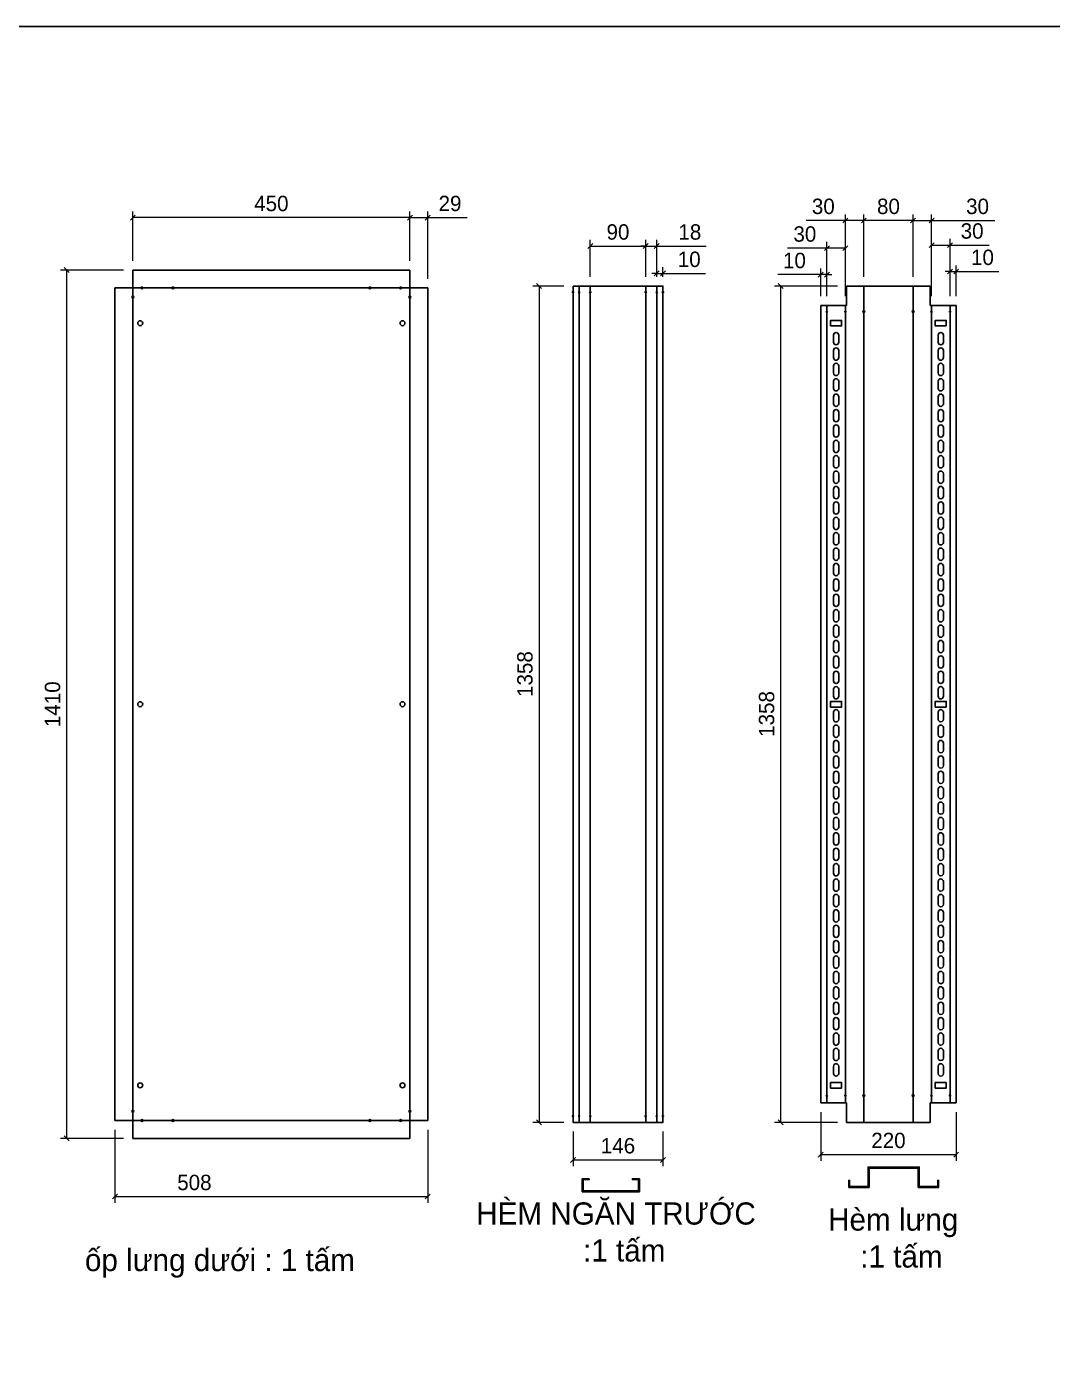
# Model space of a CAD drawing. Header units: millimetres. Extents: x 0 to 6126, y 0 to 4331.
# Drawn here: x 2069 to 3735, y 2166 to 4331 of the extents above; entities that cross this region are included whole.
import ezdxf
from ezdxf.enums import TextEntityAlignment as Align

# ---------------------------------------------------------------- set-up
doc = ezdxf.new("R2010")
doc.units = ezdxf.units.MM
doc.layers.add('CNC', color=7, linetype='Continuous')
doc.layers.add('DIM', color=253, linetype='Continuous')
doc.styles.add('Tahoma (Input Text)', font='tahoma.ttf')
doc.dimstyles.new('Dim-25', dxfattribs={"dimtxt": 25, "dimasz": 8, "dimexe": 10, "dimexo": 15, "dimgap": 10, "dimtad": 1, "dimdec": 0, "dimtxsty": 'Standard', "dimblk": 'OBLIQUE', "dimcen": 10, "dimclrd": 5, "dimclre": 5, "dimclrt": 3, "dimazin": 3, "dimtfac": 1, "dimtdec": 0, "dimtmove": 0, "dimatfit": 3, "dimldrblk": 'OBLIQUE', "dimlwd": 9, "dimlwe": 9})

# ---------------------------------------------------------------- blocks, each defined once
blk = doc.blocks.new('khungtenAsean2')
at = {"color": 7}
blk.add_lwpolyline([(0, 0), (2970, 0), (2970, -2100), (0, -2100)], close=True, dxfattribs=at)
at = {"color": 1, "style": 'Tahoma (Input Text)', "flags": 8}
for tag, p in [('#03', (506.6, -2019.3)), ('#01', (137.1, -2021.3)), ('#05', (1106.6, -2021.3)), ('#07', (1834.7, -2021.3)), ('#09', (2146.7, -2021.3)), ('#02', (98.5, -2081.3)), ('#04', (486.1, -2081.3)), ('#06', (1065.3, -2081.3)), ('#08', (1817.4, -2081.3)), ('#10', (2146.7, -2081.3))]:
    blk.add_attdef(tag, p, '', height=25, dxfattribs=at)
blk.add_attdef('#11', text='', height=25, dxfattribs=at).set_placement((2915, -2067.3), align=Align.CENTER)
blk = doc.blocks.new('f3daunguoc')
at = {"layer": 'CNC', "color": 2, "lineweight": -3}
blk.add_circle((0, 0), 1.5, dxfattribs=at)
blk = doc.blocks.new('*D39')
at = {"color": 0, "linetype": 'ByBlock', "lineweight": -2}
for p, q in [((2695.1, 4025.2), (2687.1, 4017.2)), ((2716.1, 4017.2), (2724.1, 4025.2))]:
    blk.add_line(p, q, dxfattribs=at)
at = {"layer": 'Defpoints', "color": 0, "ltscale": 3, "transparency": 16777216}
for p in [(2720.1, 4021.2), (2691.1, 3936), (2720.1, 3907)]:
    blk.add_point(p, dxfattribs=at)
at = {"layer": 'DIM', "color": 5, "lineweight": 9, "ltscale": 3, "transparency": 16777216}
for p, q in [((2691.1, 3951), (2691.1, 4031.2)), ((2720.1, 3922), (2720.1, 4031.2)), ((2691.1, 4021.2), (2720.1, 4021.2)), ((2720.1, 4021.2), (2784.4, 4021.2))]:
    blk.add_line(p, q, dxfattribs=at)
at = {"layer": 'DIM', "color": 3, "ltscale": 3, "transparency": 16777216, "insert": (2756.3, 4044), "char_height": 25, "attachment_point": 5}
blk.add_mtext('29', dxfattribs=at)
blk = doc.blocks.new('_Oblique')
at = {"color": 0, "linetype": 'ByBlock', "lineweight": -2}
blk.add_line((-0.5, -0.5), (0.5, 0.5), dxfattribs=at)
blk = doc.blocks.new('*D40')
at = {"color": 0, "linetype": 'ByBlock', "lineweight": -2}
for p, q in [((2245.1, 4025.2), (2237.1, 4017.2)), ((2687.1, 4017.2), (2695.1, 4025.2))]:
    blk.add_line(p, q, dxfattribs=at)
at = {"layer": 'Defpoints', "color": 0, "ltscale": 3, "transparency": 16777216}
for p in [(2241.1, 4021.2), (2241.1, 3936), (2691.1, 3936)]:
    blk.add_point(p, dxfattribs=at)
at = {"layer": 'DIM', "color": 5, "lineweight": 9, "ltscale": 3, "transparency": 16777216}
for p, q in [((2241.1, 3951), (2241.1, 4031.2)), ((2691.1, 3951), (2691.1, 4031.2)), ((2691.1, 4021.2), (2241.1, 4021.2))]:
    blk.add_line(p, q, dxfattribs=at)
at = {"layer": 'DIM', "color": 3, "ltscale": 3, "transparency": 16777216, "insert": (2466.1, 4044), "char_height": 25, "attachment_point": 5}
blk.add_mtext('450', dxfattribs=at)
blk = doc.blocks.new('*D41')
at = {"color": 0, "linetype": 'ByBlock', "lineweight": -2}
for p, q in [((2137.5, 3932), (2129.5, 3940)), ((2129.5, 2530), (2137.5, 2522))]:
    blk.add_line(p, q, dxfattribs=at)
at = {"layer": 'Defpoints', "color": 0, "ltscale": 3, "transparency": 16777216}
for p in [(2241.1, 3936), (2133.5, 2526), (2241.1, 2526)]:
    blk.add_point(p, dxfattribs=at)
at = {"layer": 'DIM', "color": 5, "lineweight": 9, "ltscale": 3, "transparency": 16777216}
for p, q in [((2226.1, 3936), (2123.5, 3936)), ((2133.5, 3936), (2133.5, 2526)), ((2226.1, 2526), (2123.5, 2526))]:
    blk.add_line(p, q, dxfattribs=at)
at = {"layer": 'DIM', "color": 3, "ltscale": 3, "transparency": 16777216, "insert": (2110.8, 3231), "char_height": 25, "attachment_point": 5, "rotation": 90}
blk.add_mtext('1410', dxfattribs=at)
blk = doc.blocks.new('*D42')
at = {"color": 0, "linetype": 'ByBlock', "lineweight": -2}
for p, q in [((2216.1, 2435.6), (2208.1, 2427.6)), ((2716.1, 2427.6), (2724.1, 2435.6))]:
    blk.add_line(p, q, dxfattribs=at)
at = {"layer": 'Defpoints', "color": 0, "ltscale": 3, "transparency": 16777216}
for p in [(2212.1, 2555), (2720.1, 2555), (2720.1, 2431.6)]:
    blk.add_point(p, dxfattribs=at)
at = {"layer": 'DIM', "color": 5, "lineweight": 9, "ltscale": 3, "transparency": 16777216}
for p, q in [((2212.1, 2540), (2212.1, 2421.6)), ((2720.1, 2540), (2720.1, 2421.6)), ((2212.1, 2431.6), (2720.1, 2431.6))]:
    blk.add_line(p, q, dxfattribs=at)
at = {"layer": 'DIM', "color": 3, "ltscale": 3, "transparency": 16777216, "insert": (2341.1, 2454.3), "char_height": 25, "attachment_point": 5}
blk.add_mtext('508', dxfattribs=at)
blk = doc.blocks.new('*D43')
at = {"color": 0, "linetype": 'ByBlock', "lineweight": -2}
for p, q in [((3088.1, 3926.6), (3096.1, 3934.6)), ((3106.1, 3934.6), (3098.1, 3926.6))]:
    blk.add_line(p, q, dxfattribs=at)
at = {"layer": 'Defpoints', "color": 0, "ltscale": 3, "transparency": 16777216}
for p in [(3102.1, 3930.6), (3092.1, 3910), (3102.1, 3910)]:
    blk.add_point(p, dxfattribs=at)
at = {"layer": 'DIM', "color": 5, "lineweight": 9, "ltscale": 3, "transparency": 16777216}
for p, q in [((3092.1, 3930.6), (3084.1, 3930.6)), ((3092.1, 3925), (3092.1, 3940.6)), ((3092.1, 3930.6), (3102.1, 3930.6)), ((3102.1, 3925), (3102.1, 3940.6)), ((3102.1, 3930.6), (3171.5, 3930.6))]:
    blk.add_line(p, q, dxfattribs=at)
at = {"layer": 'DIM', "color": 3, "ltscale": 3, "transparency": 16777216, "insert": (3144.8, 3953.3), "char_height": 25, "attachment_point": 5}
blk.add_mtext('10', dxfattribs=at)
blk = doc.blocks.new('*D44')
at = {"color": 0, "linetype": 'ByBlock', "lineweight": -2}
for p, q in [((3070.1, 3970.9), (3078.1, 3978.9)), ((3096.1, 3978.9), (3088.1, 3970.9))]:
    blk.add_line(p, q, dxfattribs=at)
at = {"layer": 'Defpoints', "color": 0, "ltscale": 3, "transparency": 16777216}
for p in [(3074.1, 3974.9), (3074.1, 3910), (3092.1, 3910)]:
    blk.add_point(p, dxfattribs=at)
at = {"layer": 'DIM', "color": 5, "lineweight": 9, "ltscale": 3, "transparency": 16777216}
for p, q in [((3074.1, 3925), (3074.1, 3984.9)), ((3092.1, 3925), (3092.1, 3984.9)), ((3074.1, 3974.9), (3066.1, 3974.9)), ((3074.1, 3974.9), (3092.1, 3974.9)), ((3092.1, 3974.9), (3172.5, 3974.9))]:
    blk.add_line(p, q, dxfattribs=at)
at = {"layer": 'DIM', "color": 3, "ltscale": 3, "transparency": 16777216, "insert": (3145.8, 3997.7), "char_height": 25, "attachment_point": 5}
blk.add_mtext('18', dxfattribs=at)
blk = doc.blocks.new('*D45')
at = {"color": 0, "linetype": 'ByBlock', "lineweight": -2}
for p, q in [((2988.1, 3978.9), (2980.1, 3970.9)), ((3070.1, 3970.9), (3078.1, 3978.9))]:
    blk.add_line(p, q, dxfattribs=at)
at = {"layer": 'Defpoints', "color": 0, "ltscale": 3, "transparency": 16777216}
for p in [(3074.1, 3974.9), (2984.1, 3910), (3074.1, 3910)]:
    blk.add_point(p, dxfattribs=at)
at = {"layer": 'DIM', "color": 5, "lineweight": 9, "ltscale": 3, "transparency": 16777216}
for p, q in [((2984.1, 3925), (2984.1, 3984.9)), ((3074.1, 3925), (3074.1, 3984.9)), ((2984.1, 3974.9), (3074.1, 3974.9))]:
    blk.add_line(p, q, dxfattribs=at)
at = {"layer": 'DIM', "color": 3, "ltscale": 3, "transparency": 16777216, "insert": (3029.1, 3997.7), "char_height": 25, "attachment_point": 5}
blk.add_mtext('90', dxfattribs=at)
blk = doc.blocks.new('*D46')
at = {"color": 0, "linetype": 'ByBlock', "lineweight": -2}
for p, q in [((2960.1, 2495.1), (2952.1, 2487.1)), ((3098.1, 2487.1), (3106.1, 2495.1))]:
    blk.add_line(p, q, dxfattribs=at)
at = {"layer": 'Defpoints', "color": 0, "ltscale": 3, "transparency": 16777216}
for p in [(2956.1, 2552), (3102.1, 2552), (3102.1, 2491.1)]:
    blk.add_point(p, dxfattribs=at)
at = {"layer": 'DIM', "color": 5, "lineweight": 9, "ltscale": 3, "transparency": 16777216}
for p, q in [((2956.1, 2537), (2956.1, 2481.1)), ((3102.1, 2537), (3102.1, 2481.1)), ((2956.1, 2491.1), (3102.1, 2491.1))]:
    blk.add_line(p, q, dxfattribs=at)
at = {"layer": 'DIM', "color": 3, "ltscale": 3, "transparency": 16777216, "insert": (3029.1, 2513.9), "char_height": 25, "attachment_point": 5}
blk.add_mtext('146', dxfattribs=at)
blk = doc.blocks.new('*D47')
at = {"color": 0, "linetype": 'ByBlock', "lineweight": -2}
for p, q in [((2904.9, 3906), (2896.9, 3914)), ((2896.9, 2556), (2904.9, 2548))]:
    blk.add_line(p, q, dxfattribs=at)
at = {"layer": 'Defpoints', "color": 0, "ltscale": 3, "transparency": 16777216}
for p in [(2956.1, 3910), (2900.9, 2552), (2956.1, 2552)]:
    blk.add_point(p, dxfattribs=at)
at = {"layer": 'DIM', "color": 5, "lineweight": 9, "ltscale": 3, "transparency": 16777216}
for p, q in [((2941.1, 3910), (2890.9, 3910)), ((2900.9, 3910), (2900.9, 2552)), ((2941.1, 2552), (2890.9, 2552))]:
    blk.add_line(p, q, dxfattribs=at)
at = {"layer": 'DIM', "color": 3, "ltscale": 3, "transparency": 16777216, "insert": (2878.1, 3280), "char_height": 25, "attachment_point": 5, "rotation": 90}
blk.add_mtext('1358', dxfattribs=at)
blk = doc.blocks.new('*D48')
at = {"color": 0, "linetype": 'ByBlock', "lineweight": -2}
for p, q in [((3564.4, 3929.7), (3572.4, 3937.7)), ((3582.4, 3937.7), (3574.4, 3929.7))]:
    blk.add_line(p, q, dxfattribs=at)
at = {"layer": 'Defpoints', "color": 0, "ltscale": 3, "transparency": 16777216}
for p in [(3578.4, 3933.7), (3568.4, 3878.5), (3578.4, 3878.5)]:
    blk.add_point(p, dxfattribs=at)
at = {"layer": 'DIM', "color": 5, "lineweight": 9, "ltscale": 3, "transparency": 16777216}
for p, q in [((3568.4, 3893.5), (3568.4, 3943.7)), ((3578.4, 3893.5), (3578.4, 3943.7)), ((3568.4, 3933.7), (3560.4, 3933.7)), ((3568.4, 3933.7), (3578.4, 3933.7)), ((3578.4, 3933.7), (3647.8, 3933.7))]:
    blk.add_line(p, q, dxfattribs=at)
at = {"layer": 'DIM', "color": 3, "ltscale": 3, "transparency": 16777216, "insert": (3621.1, 3956.5), "char_height": 25, "attachment_point": 5}
blk.add_mtext('10', dxfattribs=at)
blk = doc.blocks.new('*D49')
at = {"color": 0, "linetype": 'ByBlock', "lineweight": -2}
for p, q in [((3542.4, 3980.5), (3534.4, 3972.5)), ((3564.4, 3972.5), (3572.4, 3980.5))]:
    blk.add_line(p, q, dxfattribs=at)
at = {"layer": 'Defpoints', "color": 0, "ltscale": 3, "transparency": 16777216}
for p in [(3568.4, 3976.5), (3538.4, 3878.5), (3568.4, 3878.5)]:
    blk.add_point(p, dxfattribs=at)
at = {"layer": 'DIM', "color": 5, "lineweight": 9, "ltscale": 3, "transparency": 16777216}
for p, q in [((3538.4, 3893.5), (3538.4, 3986.5)), ((3568.4, 3893.5), (3568.4, 3986.5)), ((3538.4, 3976.5), (3568.4, 3976.5)), ((3568.4, 3976.5), (3632.1, 3976.5))]:
    blk.add_line(p, q, dxfattribs=at)
at = {"layer": 'DIM', "color": 3, "ltscale": 3, "transparency": 16777216, "insert": (3604.3, 3999.3), "char_height": 25, "attachment_point": 5}
blk.add_mtext('30', dxfattribs=at)
blk = doc.blocks.new('*D50')
at = {"color": 0, "linetype": 'ByBlock', "lineweight": -2}
for p, q in [((3512.4, 4020.5), (3504.4, 4012.5)), ((3534.4, 4012.5), (3542.4, 4020.5))]:
    blk.add_line(p, q, dxfattribs=at)
at = {"layer": 'Defpoints', "color": 0, "ltscale": 3, "transparency": 16777216}
for p in [(3508.4, 4016.5), (3508.4, 3910), (3538.4, 3878.5)]:
    blk.add_point(p, dxfattribs=at)
at = {"layer": 'DIM', "color": 5, "lineweight": 9, "ltscale": 3, "transparency": 16777216}
for p, q in [((3508.4, 3925), (3508.4, 4026.5)), ((3508.4, 4016.5), (3538.4, 4016.5)), ((3538.4, 3893.5), (3538.4, 4026.5)), ((3538.4, 4016.5), (3641, 4016.5))]:
    blk.add_line(p, q, dxfattribs=at)
at = {"layer": 'DIM', "color": 3, "ltscale": 3, "transparency": 16777216, "insert": (3613.1, 4039.3), "char_height": 25, "attachment_point": 5}
blk.add_mtext('30', dxfattribs=at)
blk = doc.blocks.new('*D51')
at = {"color": 0, "linetype": 'ByBlock', "lineweight": -2}
for p, q in [((3432.4, 4020.5), (3424.4, 4012.5)), ((3504.4, 4012.5), (3512.4, 4020.5))]:
    blk.add_line(p, q, dxfattribs=at)
at = {"layer": 'Defpoints', "color": 0, "ltscale": 3, "transparency": 16777216}
for p in [(3428.4, 4016.5), (3428.4, 3910), (3508.4, 3910)]:
    blk.add_point(p, dxfattribs=at)
at = {"layer": 'DIM', "color": 5, "lineweight": 9, "ltscale": 3, "transparency": 16777216}
for p, q in [((3428.4, 3925), (3428.4, 4026.5)), ((3508.4, 4016.5), (3428.4, 4016.5)), ((3508.4, 3925), (3508.4, 4026.5))]:
    blk.add_line(p, q, dxfattribs=at)
at = {"layer": 'DIM', "color": 3, "ltscale": 3, "transparency": 16777216, "insert": (3468.4, 4039.3), "char_height": 25, "attachment_point": 5}
blk.add_mtext('80', dxfattribs=at)
blk = doc.blocks.new('*D52')
at = {"color": 0, "linetype": 'ByBlock', "lineweight": -2}
for p, q in [((3402.4, 4020.5), (3394.4, 4012.5)), ((3424.4, 4012.5), (3432.4, 4020.5))]:
    blk.add_line(p, q, dxfattribs=at)
at = {"layer": 'Defpoints', "color": 0, "ltscale": 3, "transparency": 16777216}
for p in [(3398.4, 4016.5), (3428.4, 3910), (3398.4, 3878.5)]:
    blk.add_point(p, dxfattribs=at)
at = {"layer": 'DIM', "color": 5, "lineweight": 9, "ltscale": 3, "transparency": 16777216}
for p, q in [((3398.4, 4016.5), (3334.7, 4016.5)), ((3398.4, 3893.5), (3398.4, 4026.5)), ((3428.4, 4016.5), (3398.4, 4016.5)), ((3428.4, 3925), (3428.4, 4026.5))]:
    blk.add_line(p, q, dxfattribs=at)
at = {"layer": 'DIM', "color": 3, "ltscale": 3, "transparency": 16777216, "insert": (3362.6, 4039.3), "char_height": 25, "attachment_point": 5}
blk.add_mtext('30', dxfattribs=at)
blk = doc.blocks.new('*D53')
at = {"color": 0, "linetype": 'ByBlock', "lineweight": -2}
for p, q in [((3372.4, 3975.6), (3364.4, 3967.6)), ((3394.4, 3967.6), (3402.4, 3975.6))]:
    blk.add_line(p, q, dxfattribs=at)
at = {"layer": 'Defpoints', "color": 0, "ltscale": 3, "transparency": 16777216}
for p in [(3368.4, 3971.6), (3368.4, 3878.5), (3398.4, 3878.5)]:
    blk.add_point(p, dxfattribs=at)
at = {"layer": 'DIM', "color": 5, "lineweight": 9, "ltscale": 3, "transparency": 16777216}
for p, q in [((3368.4, 3971.6), (3304.7, 3971.6)), ((3368.4, 3893.5), (3368.4, 3981.6)), ((3398.4, 3971.6), (3368.4, 3971.6)), ((3398.4, 3893.5), (3398.4, 3981.6))]:
    blk.add_line(p, q, dxfattribs=at)
at = {"layer": 'DIM', "color": 3, "ltscale": 3, "transparency": 16777216, "insert": (3332.6, 3994.4), "char_height": 25, "attachment_point": 5}
blk.add_mtext('30', dxfattribs=at)
blk = doc.blocks.new('*D54')
at = {"color": 0, "linetype": 'ByBlock', "lineweight": -2}
for p, q in [((3354.4, 3924.6), (3362.4, 3932.6)), ((3372.4, 3932.6), (3364.4, 3924.6))]:
    blk.add_line(p, q, dxfattribs=at)
at = {"layer": 'Defpoints', "color": 0, "ltscale": 3, "transparency": 16777216}
for p in [(3358.4, 3928.6), (3358.4, 3878.5), (3368.4, 3878.5)]:
    blk.add_point(p, dxfattribs=at)
at = {"layer": 'DIM', "color": 5, "lineweight": 9, "ltscale": 3, "transparency": 16777216}
for p, q in [((3358.4, 3928.6), (3289, 3928.6)), ((3358.4, 3893.5), (3358.4, 3938.6)), ((3368.4, 3928.6), (3358.4, 3928.6)), ((3368.4, 3893.5), (3368.4, 3938.6)), ((3368.4, 3928.6), (3376.4, 3928.6))]:
    blk.add_line(p, q, dxfattribs=at)
at = {"layer": 'DIM', "color": 3, "ltscale": 3, "transparency": 16777216, "insert": (3315.7, 3951.4), "char_height": 25, "attachment_point": 5}
blk.add_mtext('10', dxfattribs=at)
blk = doc.blocks.new('*D55')
at = {"color": 0, "linetype": 'ByBlock', "lineweight": -2}
for p, q in [((3297.3, 3906), (3289.3, 3914)), ((3289.3, 2556), (3297.3, 2548))]:
    blk.add_line(p, q, dxfattribs=at)
at = {"layer": 'Defpoints', "color": 0, "ltscale": 3, "transparency": 16777216}
for p in [(3400.4, 3910), (3293.3, 2552), (3400.4, 2552)]:
    blk.add_point(p, dxfattribs=at)
at = {"layer": 'DIM', "color": 5, "lineweight": 9, "ltscale": 3, "transparency": 16777216}
for p, q in [((3385.4, 3910), (3283.3, 3910)), ((3293.3, 3910), (3293.3, 2552)), ((3385.4, 2552), (3283.3, 2552))]:
    blk.add_line(p, q, dxfattribs=at)
at = {"layer": 'DIM', "color": 3, "ltscale": 3, "transparency": 16777216, "insert": (3270.6, 3215.2), "char_height": 25, "attachment_point": 5, "rotation": 90}
blk.add_mtext('1358', dxfattribs=at)
blk = doc.blocks.new('*D56')
at = {"color": 0, "linetype": 'ByBlock', "lineweight": -2}
for p, q in [((3362.4, 2503.7), (3354.4, 2495.7)), ((3574.4, 2495.7), (3582.4, 2503.7))]:
    blk.add_line(p, q, dxfattribs=at)
at = {"layer": 'Defpoints', "color": 0, "ltscale": 3, "transparency": 16777216}
for p in [(3358.4, 2583.5), (3578.4, 2583.5), (3578.4, 2499.7)]:
    blk.add_point(p, dxfattribs=at)
at = {"layer": 'DIM', "color": 5, "lineweight": 9, "ltscale": 3, "transparency": 16777216}
for p, q in [((3358.4, 2568.5), (3358.4, 2489.7)), ((3578.4, 2568.5), (3578.4, 2489.7)), ((3358.4, 2499.7), (3578.4, 2499.7))]:
    blk.add_line(p, q, dxfattribs=at)
at = {"layer": 'DIM', "color": 3, "ltscale": 3, "transparency": 16777216, "insert": (3468.4, 2522.5), "char_height": 25, "attachment_point": 5}
blk.add_mtext('220', dxfattribs=at)
blk = doc.blocks.new('ovan8.5x20')
at = {"layer": 'CNC', "color": 2, "lineweight": -3}
for p, q in [((5.7, 4.2), (-5.8, 4.2)), ((-5.8, -4.2), (5.7, -4.2))]:
    blk.add_line(p, q, dxfattribs=at)
for centre, start, end in [((-5.8, 0), 90, 270), ((5.7, 0), 270, 90)]:
    blk.add_arc(centre, 4.25, start, end, dxfattribs=at)

msp = doc.modelspace()

# ---------------------------------------------------------------- linework, layer by layer
at = {"color": 7}
for p, q in [((2956.1, 3910), (2956.1, 2552)), ((2966.1, 3910), (2966.1, 2552)), ((2984.1, 3910), (2984.1, 2552)), ((3074.1, 3910), (3074.1, 2552)), ((3092.1, 3910), (3092.1, 2552)), ((3102.1, 3910), (3102.1, 2552))]:
    msp.add_line(p, q, dxfattribs=at)
at = {"color": 7, "ltscale": 3}
for p, q in [((3400.4, 3910), (3536.4, 3910)), ((3400.4, 3910), (3400.4, 3878.5)), ((3536.4, 3910), (3536.4, 3878.5)), ((3358.4, 3878.5), (3358.4, 2583.5)), ((3358.4, 3878.5), (3400.4, 3878.5)), ((3368.4, 3878.5), (3368.4, 2583.5)), ((3398.4, 3878.5), (3398.4, 2583.5)), ((3536.4, 3878.5), (3578.4, 3878.5)), ((3538.4, 3878.5), (3538.4, 2583.5)), ((3568.4, 3878.5), (3568.4, 2583.5)), ((3578.4, 3878.5), (3578.4, 3533)), ((3358.4, 2583.5), (3400.4, 2583.5)), ((3400.4, 2552), (3400.4, 2583.5)), ((3536.4, 2552), (3536.4, 2583.5)), ((3536.4, 2583.5), (3578.4, 2583.5))]:
    msp.add_line(p, q, dxfattribs=at)
for points in [[(2241.1, 3936), (2241.1, 3907), (2212.1, 3907)], [(2241.1, 3936), (2691.1, 3936)], [(2691.1, 3936), (2691.1, 3907), (2720.1, 3907)], [(2212.1, 2555), (2212.1, 3907)], [(2720.1, 3907), (2720.1, 2555)], [(3428.4, 3910), (3508.4, 3910)], [(3358.4, 2583.5), (3358.4, 3878.5)], [(3578.4, 3878.5), (3578.4, 2583.5)], [(2241.1, 2526), (2241.1, 2555), (2212.1, 2555)], [(2691.1, 2526), (2691.1, 2555), (2720.1, 2555)], [(3536.4, 2552), (3400.4, 2552)], [(3428.4, 2552), (3508.4, 2552)], [(2691.1, 2526), (2241.1, 2526)]]:
    msp.add_lwpolyline(points, dxfattribs=at)
for points in [[(2241.1, 3907), (2691.1, 3907), (2691.1, 2555), (2241.1, 2555)], [(2956.1, 3910), (3102.1, 3910), (3102.1, 2552), (2956.1, 2552)], [(3428.4, 3910), (3508.4, 3910), (3508.4, 2552), (3428.4, 2552)], [(3403.9, 2446.3), (3403.9, 2446.3), (3403.9, 2457.8), (3405.4, 2457.8), (3405.4, 2447.8), (3435.4, 2447.8), (3435.4, 2479.3), (3518.4, 2479.3), (3518.4, 2447.8), (3548.4, 2447.8), (3548.4, 2457.8), (3549.9, 2457.8), (3549.9, 2446.3), (3549.9, 2446.3), (3516.9, 2446.3), (3516.9, 2477.8), (3436.9, 2477.8), (3436.9, 2446.3)]]:
    msp.add_lwpolyline(points, close=True, dxfattribs=at)
at = {"color": 2}
for points in [[(3374.4, 3845.2), (3392.4, 3845.2), (3392.4, 3854.2), (3374.4, 3854.2)], [(3562.4, 3845.2), (3544.4, 3845.2), (3544.4, 3854.2), (3562.4, 3854.2)], [(3374.4, 3226.5), (3392.4, 3226.5), (3392.4, 3235.5), (3374.4, 3235.5)], [(3562.4, 3226.5), (3544.4, 3226.5), (3544.4, 3235.5), (3562.4, 3235.5)], [(3374.4, 2616.7), (3392.4, 2616.7), (3392.4, 2607.7), (3374.4, 2607.7)], [(3562.4, 2616.7), (3544.4, 2616.7), (3544.4, 2607.7), (3562.4, 2607.7)]]:
    msp.add_lwpolyline(points, close=True, dxfattribs=at)
at = {"color": 7, "ltscale": 0.5}
msp.add_lwpolyline([(2982.5, 2460.5), (2971, 2460.5), (2971, 2439.5), (3064, 2439.5), (3064, 2460.5), (3052.5, 2460.5), (3052.5, 2459), (3062.5, 2459), (3062.5, 2441), (2972.5, 2441), (2972.5, 2459), (2982.5, 2459)], close=True, dxfattribs=at)
at = {"color": 2, "ltscale": 3}
for centre, radius in [((2956.1, 3900), 1), ((2966.1, 3900), 1), ((2984.1, 3900), 1), ((3074.1, 3900), 1), ((3092.1, 3900), 1), ((3102.1, 3900), 1), ((3368.4, 3868.5), 1), ((3398.4, 3868.5), 1), ((3428.4, 3868.5), 1.5), ((3508.4, 3868.5), 1.5), ((3538.4, 3868.5), 1), ((3568.4, 3868.5), 1), ((2253.1, 3849.7), 4), ((2679.1, 3849.7), 4), ((2253.1, 3231), 4), ((2679.1, 3231), 4), ((2253.1, 2612.2), 4), ((2679.1, 2612.2), 4), ((3368.4, 2595.5), 1), ((3398.4, 2595.5), 1), ((3428.4, 2595.5), 1.5), ((3508.4, 2595.5), 1.5), ((3538.4, 2595.5), 1), ((3568.4, 2595.5), 1), ((2956.1, 2562), 1), ((2966.1, 2562), 1), ((2984.1, 2562), 1), ((3074.1, 2562), 1), ((3092.1, 2562), 1), ((3102.1, 2562), 1)]:
    msp.add_circle(centre, radius, dxfattribs=at)

# ---------------------------------------------------------------- block references
at = {"color": 7, "xscale": 2.0625, "yscale": 2.0625, "zscale": 2.0625}
msp.add_blockref('khungtenAsean2', (0, 4331.3), dxfattribs=at)
at = {"lineweight": -3, "xscale": -1, "rotation": 180}
for p in [(2256.1, 3907), (2306.1, 3907), (2241.1, 3892)]:
    msp.add_blockref('f3daunguoc', p, dxfattribs=at)
at = {"lineweight": -3, "rotation": 180}
for p in [(2626.1, 3907), (2676.1, 3907), (2691.1, 3892)]:
    msp.add_blockref('f3daunguoc', p, dxfattribs=at)
at = {"lineweight": -3}
for p in [(2241.1, 2570), (2256.1, 2555), (2306.1, 2555)]:
    msp.add_blockref('f3daunguoc', p, dxfattribs=at)
at = {"lineweight": -3, "xscale": -1}
for p in [(2626.1, 2555), (2676.1, 2555), (2691.1, 2570)]:
    msp.add_blockref('f3daunguoc', p, dxfattribs=at)
at = {"layer": 'CNC', "lineweight": -3}
for p, rotation in [((3383.4, 3824.7), 90), ((3383.4, 3799.7), 90), ((3383.4, 3774.7), 90), ((3383.4, 3749.7), 90), ((3383.4, 3724.7), 90), ((3383.4, 3699.7), 90), ((3383.4, 3674.7), 90), ((3383.4, 3649.7), 90), ((3383.4, 3624.7), 90), ((3383.4, 3599.7), 90), ((3383.4, 3574.7), 90), ((3383.4, 3549.7), 90), ((3383.4, 3524.7), 90), ((3383.4, 3499.7), 90), ((3383.4, 3474.7), 90), ((3383.4, 3449.7), 90), ((3383.4, 3424.7), 90), ((3383.4, 3399.7), 90), ((3383.4, 3374.7), 90), ((3383.4, 3349.7), 90), ((3383.4, 3324.7), 90), ((3383.4, 3299.7), 90), ((3383.4, 3274.7), 90), ((3383.4, 3249.7), 90), ((3553.4, 3212.2), 270), ((3553.4, 3187.2), 270), ((3553.4, 3162.2), 270), ((3553.4, 3137.2), 270), ((3553.4, 3112.2), 270), ((3553.4, 3087.2), 270), ((3553.4, 3062.2), 270), ((3553.4, 3037.2), 270), ((3553.4, 3012.2), 270), ((3553.4, 2987.2), 270), ((3553.4, 2962.2), 270), ((3553.4, 2937.2), 270), ((3553.4, 2912.2), 270), ((3553.4, 2887.2), 270), ((3553.4, 2862.2), 270), ((3553.4, 2837.2), 270), ((3553.4, 2812.2), 270), ((3553.4, 2787.2), 270), ((3553.4, 2762.2), 270), ((3553.4, 2737.2), 270), ((3553.4, 2712.2), 270), ((3553.4, 2687.2), 270), ((3553.4, 2662.2), 270), ((3553.4, 2637.2), 270)]:
    msp.add_blockref('ovan8.5x20', p, dxfattribs=dict(at, rotation=rotation))
at = {"layer": 'CNC', "lineweight": -3, "xscale": -1}
for p, rotation in [((3553.4, 3824.7), 270), ((3553.4, 3799.7), 270), ((3553.4, 3774.7), 270), ((3553.4, 3749.7), 270), ((3553.4, 3724.7), 270), ((3553.4, 3699.7), 270), ((3553.4, 3674.7), 270), ((3553.4, 3649.7), 270), ((3553.4, 3624.7), 270), ((3553.4, 3599.7), 270), ((3553.4, 3574.7), 270), ((3553.4, 3549.7), 270), ((3553.4, 3524.7), 270), ((3553.4, 3499.7), 270), ((3553.4, 3474.7), 270), ((3553.4, 3449.7), 270), ((3553.4, 3424.7), 270), ((3553.4, 3399.7), 270), ((3553.4, 3374.7), 270), ((3553.4, 3349.7), 270), ((3553.4, 3324.7), 270), ((3553.4, 3299.7), 270), ((3553.4, 3274.7), 270), ((3553.4, 3249.7), 270), ((3383.4, 3212.2), 90), ((3383.4, 3187.2), 90), ((3383.4, 3162.2), 90), ((3383.4, 3137.2), 90), ((3383.4, 3112.2), 90), ((3383.4, 3087.2), 90), ((3383.4, 3062.2), 90), ((3383.4, 3037.2), 90), ((3383.4, 3012.2), 90), ((3383.4, 2987.2), 90), ((3383.4, 2962.2), 90), ((3383.4, 2937.2), 90), ((3383.4, 2912.2), 90), ((3383.4, 2887.2), 90), ((3383.4, 2862.2), 90), ((3383.4, 2837.2), 90), ((3383.4, 2812.2), 90), ((3383.4, 2787.2), 90), ((3383.4, 2762.2), 90), ((3383.4, 2737.2), 90), ((3383.4, 2712.2), 90), ((3383.4, 2687.2), 90), ((3383.4, 2662.2), 90), ((3383.4, 2637.2), 90)]:
    msp.add_blockref('ovan8.5x20', p, dxfattribs=dict(at, rotation=rotation))

# ---------------------------------------------------------------- texts
at = {"color": 2, "char_height": 36, "width": 775, "attachment_point": 5}
for s, insert in [('HÈM NGĂN TRƯỚC\\P  :1 tấm', (3025.9, 2373.8)), ('Hèm lưng\\P  :1 tấm', (3476.1, 2364)), ('ốp lưng dưới : 1 tấm', (2382.6, 2323.1))]:
    msp.add_mtext(s, dxfattribs=dict(at, insert=insert))

# ---------------------------------------------------------------- dimensions: what is measured, and where the dimension line sits
at = {"layer": 'DIM', "color": 7, "ltscale": 3}
for base, p1, p2, picture, middle in [((2241.1, 4021.2), (2691.1, 3936), (2241.1, 3936), '*D40', (2466.1, 4044)), ((2720.1, 4021.2), (2691.1, 3936), (2720.1, 3907), '*D39', (2756.3, 4044)), ((3398.4, 4016.5), (3428.4, 3910), (3398.4, 3878.5), '*D52', (3362.6, 4039.3)), ((3428.4, 4016.5), (3508.4, 3910), (3428.4, 3910), '*D51', (3468.4, 4039.3)), ((3074.1, 3974.9), (2984.1, 3910), (3074.1, 3910), '*D45', (3029.1, 3997.7)), ((3368.4, 3971.6), (3398.4, 3878.5), (3368.4, 3878.5), '*D53', (3332.6, 3994.4)), ((3568.4, 3976.5), (3538.4, 3878.5), (3568.4, 3878.5), '*D49', (3604.3, 3999.3)), ((3102.1, 3930.6), (3092.1, 3910), (3102.1, 3910), '*D43', (3144.8, 3953.3)), ((3358.4, 3928.6), (3368.4, 3878.5), (3358.4, 3878.5), '*D54', (3315.7, 3951.4)), ((3578.4, 3933.7), (3568.4, 3878.5), (3578.4, 3878.5), '*D48', (3621.1, 3956.5)), ((3578.4, 2499.7), (3358.4, 2583.5), (3578.4, 2583.5), '*D56', (3468.4, 2522.5)), ((3102.1, 2491.1), (2956.1, 2552), (3102.1, 2552), '*D46', (3029.1, 2513.9))]:
    dim = msp.add_linear_dim(base=base, p1=p1, p2=p2, dimstyle='Dim-25', dxfattribs=at)
    dim.commit()
    dim.dimension.update_dxf_attribs({"geometry": picture, "text_midpoint": middle})
for base, p1, p2, picture, middle in [((3508.4, 4016.5), (3538.4, 3878.5), (3508.4, 3910), '*D50', (3613.1, 4016.5)), ((3074.1, 3974.9), (3092.1, 3910), (3074.1, 3910), '*D44', (3145.8, 3974.9)), ((2720.1, 2431.6), (2212.1, 2555), (2720.1, 2555), '*D42', (2341.1, 2431.6))]:
    dim = msp.add_linear_dim(base=base, p1=p1, p2=p2, dimstyle='Dim-25', dxfattribs=at)
    dim.commit()
    dim.dimension.update_dxf_attribs({"geometry": picture, "text_midpoint": middle, "dimtype": 160})
dim = msp.add_linear_dim(base=(2133.5, 2526), p1=(2241.1, 3936), p2=(2241.1, 2526), angle=90, dimstyle='Dim-25', dxfattribs=at)
dim.commit()
dim.dimension.update_dxf_attribs({"geometry": '*D41', "text_midpoint": (2110.8, 3231)})
for base, p1, p2, picture, middle in [((2900.9, 2552), (2956.1, 3910), (2956.1, 2552), '*D47', (2900.9, 3280)), ((3293.3, 2552), (3400.4, 3910), (3400.4, 2552), '*D55', (3293.3, 3215.2))]:
    dim = msp.add_linear_dim(base=base, p1=p1, p2=p2, angle=90, dimstyle='Dim-25', dxfattribs=at)
    dim.commit()
    dim.dimension.update_dxf_attribs({"geometry": picture, "text_midpoint": middle, "dimtype": 160})

doc.saveas('drawing.dxf')
